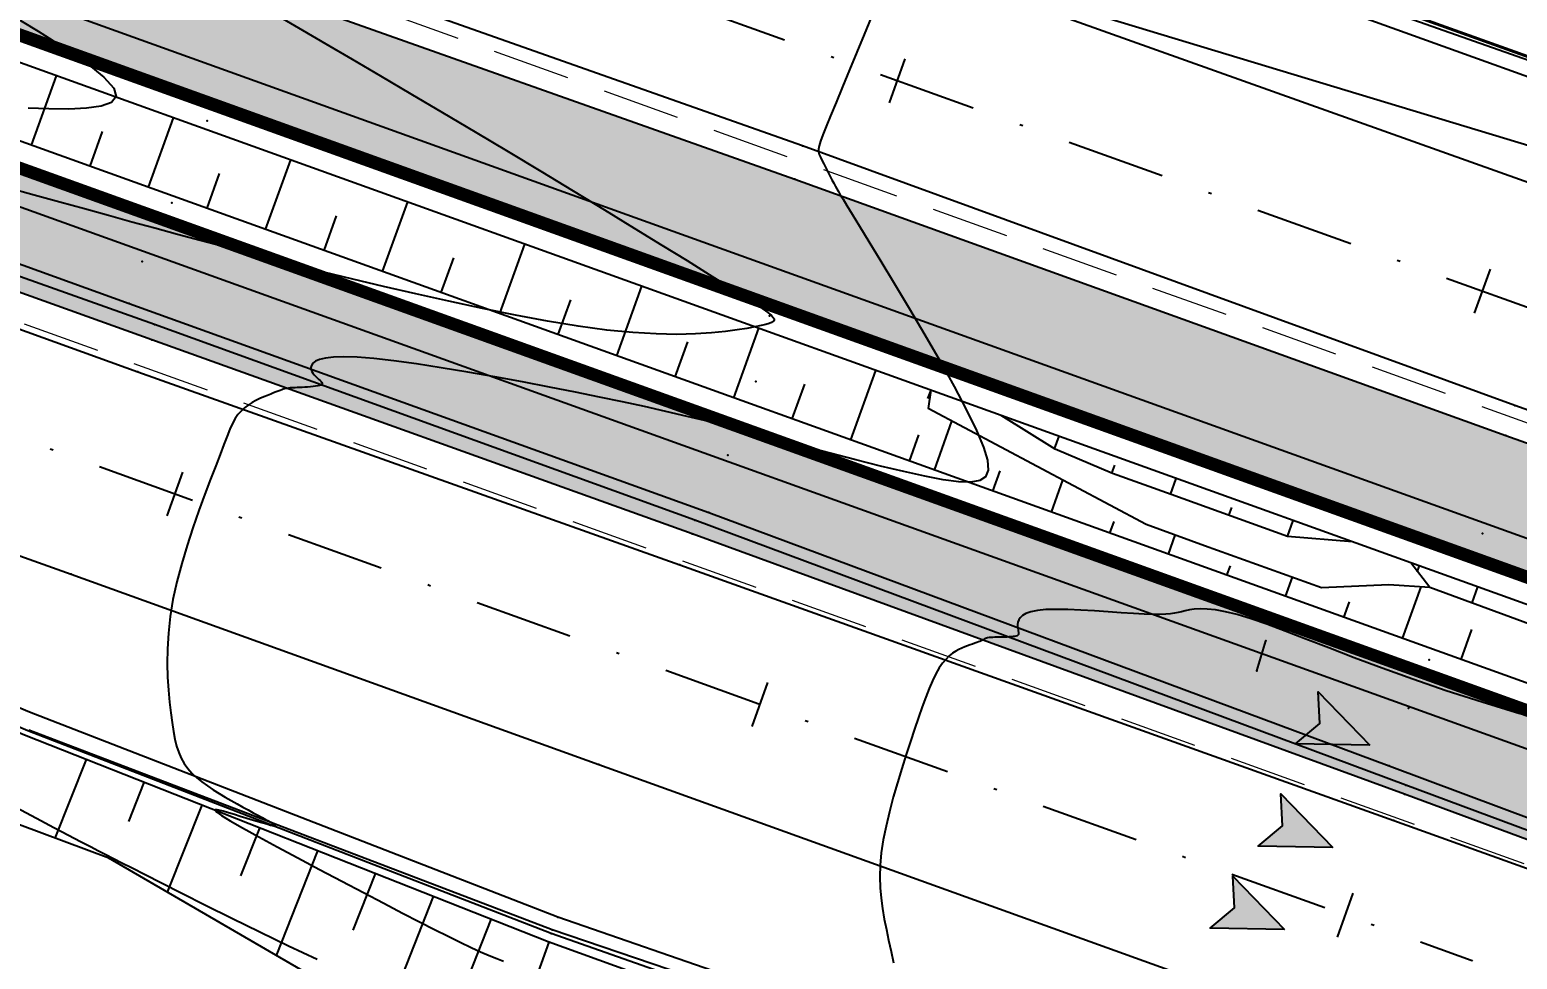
# Model space of a CAD drawing. Header units: metres. Extents: x 820373 to 834957, y 7564678 to 7566875.
# Drawn here: x 821752.02 to 821799.85, y 7564802.77 to 7564832.68 of the extents above; entities that cross this region are included whole.
import ezdxf
from ezdxf.enums import TextEntityAlignment as Align

# ---------------------------------------------------------------- set-up
doc = ezdxf.new("R2010")
doc.units = ezdxf.units.M
for name, pattern in [('XREF_GEO$0$DASHDOT', [25.4, 12.7, -6.35, 0, -6.35]), ('XREF_GEO$0$DASHED2', [0.375, 0.25, -0.125]), ('XREF_GEO$0$DGNStyle3', [83.551646, 59.679747, -23.871899])]:
    doc.linetypes.add(name, pattern=pattern)
for name, color, linetype in [('P-WIPEOUT1', 5, 'Continuous'), ('XREF_GEO$0$F-HZ-ACOSTAMENTO', 73, 'Continuous'), ('XREF_GEO$0$F-HZ-BARREIRA', 107, 'Continuous'), ('XREF_GEO$0$F-HZ-BORDO', 165, 'Continuous'), ('XREF_GEO$0$F-HZ-EIXO', 42, 'XREF_GEO$0$DASHDOT'), ('XREF_GEO$0$F-HZ-ESTACA', 73, 'Continuous'), ('XREF_GEO$0$F-HZ-OFFSET', 11, 'Continuous'), ('XREF_GEO$0$F-HZ-OFFSET-ATERRO', 42, 'Continuous'), ('XREF_GEO$0$F-HZ-OFFSET-CORTE', 11, 'Continuous'), ('XREF_GEO$0$F-HZ-SETA', 11, 'Continuous'), ('XREF_PAV$0$P-TH01_FXAD_227.95_237.15_C_PAV.TIPO-V', 214, 'Continuous'), ('XREF_PAV$0$P-TH01_FXAD_230.75_240.70_D_PAV.TIPO-V', 214, 'Continuous'), ('XREF_SON$0$P-ST_PROGRAMADA', 176, 'Continuous'), ('XREF_TOP$0$T-HD-VALETA_SARJETA', 132, 'Continuous'), ('XREF_TOP$0$T-HG-BARRANCO', 23, 'Continuous'), ('XREF_TOP$0$T-HG-PÉ', 23, 'Continuous'), ('XREF_TOP$0$T-HM-COTA', 252, 'Continuous'), ('XREF_TOP$0$T-HM-CURVA_INTERMEDIÁRIA', 252, 'Continuous'), ('XREF_TOP$0$T-HM-CURVA_MESTRA', 23, 'Continuous'), ('XREF_TOP$0$T-OA-DEFENSA', 31, 'Continuous'), ('XREF_TOP$0$T-SI-FAIXA', 23, 'Continuous'), ('XREF_TOP$0$T-SI-PLACA', 252, 'Continuous'), ('XREF_TOP$0$T-SV-GUARD_RAIL', 23, 'Continuous'), ('XREF_TOP$0$T-SV-RUA_PAVIMENTADA', 23, 'Continuous')]:
    doc.layers.add(name, color=color, linetype=linetype)
doc.layers.add('XREF_GEO$0$F-HZ-ARRED-VALETA', color=11, linetype='Continuous', lineweight=0)
doc.layers.add('XREF_GEO$0$F-HZ-FAIXA', color=11, linetype='XREF_GEO$0$DGNStyle3', lineweight=0)
doc.styles.add('XREF_SON$0$ARIAL-1', font='arial.ttf')

# ---------------------------------------------------------------- blocks, each defined once
blk = doc.blocks.new('XREF_TOP$0$PONTO')
at = {"layer": 'XREF_TOP$0$T-HM-COTA'}
blk.add_point((0, 0), dxfattribs=at)
blk = doc.blocks.new('XREF_TOP')
at = {"layer": 'XREF_TOP$0$T-OA-DEFENSA', "transparency": 33554610}
h = blk.add_hatch(dxfattribs=at)
h.set_pattern_fill('AR-CONC', color=256, scale=0.25)
h.set_pattern_definition([(50, (0, 0), (1.7931504565, -0.15688033746), [0.1875, -2.0625]), (355, (0, 0), (-0.34687833403, 1.88048033425), [0.15, -1.65]), (100.45144446, (0.1494, -0.013), (1.4462721168, 1.72359997742), [0.15935048, -1.75285528]), (46.1842, (0, 0.5), (2.6681033267, -0.413798202), [0.28125, -3.09375]), (96.63563549, (0.2223, 0.4655), (2.3366548642, 2.4352965019), [0.239025855, -2.6292844]), (351.18416399, (0, 0.5), (2.3366548626, 2.4352965007), [0.225, -2.4750000025]), (21, (0.25, 0.375), (1.4922676303, -1.00654722666), [0.1875, -2.0625]), (326, (0.25, 0.375), (0.6082883298, 1.8128751126), [0.15, -1.65]), (71.45144474, (0.3744, 0.2911), (2.10055594182, 0.806327882), [0.159350475, -1.75285528]), (37.5, (0, 0), (0.030399638293, 0.83223463458), [0, -1.63, 0, -1.675, 0, -1.65625]), (7.5, (0, 0), (0.65767384361, 0.98602927971), [0, -0.955, 0, -1.5925, 0, -0.63125]), (327.5, (-0.5575, 0), (1.33455609043, -0.056387179336), [0, -0.625, 0, -1.95, 0, -2.5875]), (317.5, (-0.8075, 0), (1.45796542336, 0.25026245583), [0, -0.8125, 0, -1.295, 0, -1.8375])])
h.paths.add_polyline_path([(821172.574, 7565033.444), (821172.429, 7565033.04), (821190.536, 7565026.586), (821208.404, 7565020.208), (821226.574, 7565013.634), (821246.931, 7565006.231), (821265.304, 7564999.639), (821282.189, 7564993.678), (821304.076, 7564985.676), (821321.881, 7564979.311), (821341.651, 7564972.154), (821360.312, 7564965.422), (821378.22, 7564959.057), (821396.629, 7564952.39), (821418.184, 7564944.679), (821437.102, 7564937.89), (821455.234, 7564931.345), (821474.165, 7564924.527), (821491.7, 7564918.232), (821509.747, 7564911.684), (821528.163, 7564905.101), (821548.58, 7564897.727), (821566.649, 7564891.261), (821584.234, 7564884.946), (821607.538, 7564876.54), (821625.681, 7564869.957), (821643.393, 7564863.626), (821662.119, 7564856.809), (821680.072, 7564850.545), (821701.679, 7564842.692), (821720.022, 7564836.174), (821738.15, 7564829.562), (821756.034, 7564823.201), (821773.408, 7564816.895), (821796.267, 7564808.374), (821809.665, 7564803.38), (821809.93, 7564803.685), (821795.731, 7564808.991), (821773.86, 7564817.146), (821755.213, 7564823.876), (821737.897, 7564830.132), (821718.44, 7564837.056), (821701.072, 7564843.311), (821678.007, 7564851.629), (821661.079, 7564857.674), (821641.585, 7564864.709), (821624.397, 7564870.958), (821606.792, 7564877.336), (821584.88, 7564885.176), (821565.558, 7564892.111), (821548.772, 7564898.134), (821529.124, 7564905.299), (821509.708, 7564912.285), (821489.689, 7564919.488), (821471.871, 7564925.977), (821453.576, 7564932.462), (821436.443, 7564938.613), (821417.687, 7564945.326), (821394.707, 7564953.597), (821377.621, 7564959.792), (821359.587, 7564966.28), (821340.149, 7564973.165), (821322.365, 7564979.56), (821301.966, 7564986.976), (821282.242, 7564994.094), (821263.992, 7565000.725), (821245.445, 7565007.414), (821226.056, 7565014.586), (821208.678, 7565020.567), (821189.899, 7565027.261)])
at = {"layer": 'XREF_TOP$0$T-HD-VALETA_SARJETA'}
for points in [[(821809.665, 7564803.38, 851.144), (821809.528, 7564803.153, 851.119), (821796.225, 7564808.081, 850.588), (821773.322, 7564816.464, 849.592), (821755.951, 7564822.705, 848.805), (821737.905, 7564829.178, 847.945), (821719.889, 7564835.708, 847.039), (821701.472, 7564842.254, 845.998), (821679.836, 7564850.1, 844.741), (821662.013, 7564856.466, 843.667), (821643.271, 7564863.14, 842.629), (821625.457, 7564869.557, 841.616), (821607.368, 7564876.121, 840.667), (821584.079, 7564884.425, 839.466)], [(821792.288, 7564796.055, 850.524), (821768.998, 7564804.13, 849.506), (821752.017, 7564810.722, 848.797), (821734.037, 7564818.284, 847.942)], [(821792.035, 7564795.411, 850.42), (821768.787, 7564803.602, 849.359), (821751.954, 7564810.122, 848.67), (821734.08, 7564817.801, 847.842)], [(821768.689, 7564803.327, 849.495), (821751.847, 7564809.982, 848.781), (821733.867, 7564817.652, 847.925)], [(821792.11, 7564795.176, 850.502), (821771.33, 7564802.381, 849.613), (821768.689, 7564803.327, 849.495)]]:
    blk.add_polyline3d(points, dxfattribs=at)
at = {"layer": 'XREF_TOP$0$T-HD-VALETA_SARJETA', "ltscale": 22}
for points in [[(821828.995, 7564821.388, 850.751), (821821.415, 7564824.239, 850.424), (821803.178, 7564830.656, 849.728), (821780.642, 7564838.591, 848.727)], [(821780.531, 7564838.251, 848.859), (821803.082, 7564830.135, 849.86), (821821.041, 7564823.665, 850.582), (821828.907, 7564820.69, 850.905), (821828.995, 7564821.388, 850.751), (821829.228, 7564821.526, 850.85), (821821.403, 7564824.456, 850.571), (821803.282, 7564830.73, 849.87), (821780.568, 7564838.868, 848.844)]]:
    blk.add_polyline3d(points, dxfattribs=at)
at = {"layer": 'XREF_TOP$0$T-HG-BARRANCO'}
for p, q in [((821753.832, 7564809.197), (821752.832, 7564806.666)), ((821755.692, 7564808.462), (821755.194, 7564807.202)), ((821757.552, 7564807.727), (821756.445, 7564804.927)), ((821759.412, 7564806.992), (821758.803, 7564805.452)), ((821761.272, 7564806.257), (821759.944, 7564802.897)), ((821763.132, 7564805.523), (821762.413, 7564803.702)), ((821764.992, 7564804.788), (821763.429, 7564800.832)), ((821766.852, 7564804.053), (821765.97, 7564801.82)), ((821768.712, 7564803.318), (821766.947, 7564798.387))]:
    blk.add_line(p, q, dxfattribs=at)
at = {"layer": 'XREF_TOP$0$T-HG-PÉ'}
blk.add_polyline3d([(821799.502, 7564784.209, 844.965), (821795.333, 7564784.556, 845.17), (821791.394, 7564785.862, 845.375), (821781.604, 7564790.186, 845.694), (821773.359, 7564795.169, 846.329), (821766.158, 7564798.783, 846.904), (821763.182, 7564801.018, 847.759), (821754.561, 7564806.02, 847.977), (821748.172, 7564808.407, 847.683), (821732.904, 7564814.916, 847.222), (821714.504, 7564821.096, 846.287), (821694.718, 7564829.313, 845.274), (821672.502, 7564837.941, 844.247)], dxfattribs=at)
at = {"layer": 'XREF_TOP$0$T-HM-CURVA_INTERMEDIÁRIA', "flags": 128}
for points in [[(821751.316, 7564833.224), (821752.287, 7564832.638), (821753.151, 7564832.089), (821753.87, 7564831.592), (821754.408, 7564831.159), (821754.725, 7564830.803), (821754.796, 7564830.534), (821754.648, 7564830.344), (821754.318, 7564830.221), (821753.847, 7564830.153), (821753.273, 7564830.129), (821752.634, 7564830.135), (821751.97, 7564830.161)], [(821760.15, 7564833.04), (821760.794, 7564832.665), (821761.544, 7564832.227), (821762.384, 7564831.735), (821763.299, 7564831.197), (821764.274, 7564830.622), (821765.293, 7564830.019), (821766.341, 7564829.396), (821767.401, 7564828.762), (821768.459, 7564828.125), (821769.498, 7564827.496), (821770.503, 7564826.885), (821771.459, 7564826.3), (821772.349, 7564825.753), (821773.158, 7564825.252), (821773.87, 7564824.808), (821774.469, 7564824.431), (821774.946, 7564824.126), (821775.309, 7564823.889), (821775.574, 7564823.709), (821775.756, 7564823.578), (821775.87, 7564823.485), (821775.931, 7564823.422), (821775.954, 7564823.379), (821775.954, 7564823.347), (821775.943, 7564823.318), (821775.918, 7564823.289), (821775.871, 7564823.26), (821775.796, 7564823.229), (821775.687, 7564823.196), (821775.536, 7564823.159), (821775.338, 7564823.118), (821775.084, 7564823.072), (821774.77, 7564823.02), (821774.391, 7564822.969), (821773.944, 7564822.924), (821773.426, 7564822.892), (821772.833, 7564822.879), (821772.163, 7564822.892), (821771.413, 7564822.936), (821770.578, 7564823.018), (821769.66, 7564823.143), (821768.675, 7564823.304), (821767.64, 7564823.496), (821766.576, 7564823.711), (821765.502, 7564823.942), (821764.436, 7564824.182), (821763.399, 7564824.424), (821762.409, 7564824.66), (821761.481, 7564824.885), (821760.609, 7564825.1), (821759.785, 7564825.306), (821758.999, 7564825.507), (821758.242, 7564825.703), (821757.503, 7564825.898), (821756.773, 7564826.093), (821756.044, 7564826.291), (821755.305, 7564826.493), (821754.552, 7564826.7), (821753.781, 7564826.913), (821752.988, 7564827.132), (821752.167, 7564827.358), (821751.316, 7564827.592)], [(821751.577, 7564807.663), (821752.238, 7564807.309), (821752.8, 7564807.01), (821753.271, 7564806.764), (821753.657, 7564806.562), (821753.969, 7564806.4), (821754.231, 7564806.264), (821754.469, 7564806.141), (821754.711, 7564806.016), (821754.983, 7564805.877), (821755.314, 7564805.709), (821755.728, 7564805.498), (821756.255, 7564805.231), (821756.911, 7564804.899), (821757.677, 7564804.514), (821758.524, 7564804.092), (821759.423, 7564803.649), (821760.346, 7564803.202), (821761.263, 7564802.769)], [(821779.077, 7564833.079), (821778.852, 7564832.533), (821778.617, 7564831.962), (821778.381, 7564831.391), (821778.154, 7564830.843), (821777.947, 7564830.341), (821777.768, 7564829.909), (821777.627, 7564829.564), (821777.521, 7564829.299), (821777.448, 7564829.098), (821777.403, 7564828.949), (821777.384, 7564828.836), (821777.387, 7564828.747), (821777.409, 7564828.667), (821777.445, 7564828.581), (821777.494, 7564828.479), (821777.551, 7564828.364), (821777.615, 7564828.238), (821777.683, 7564828.108), (821777.751, 7564827.979), (821777.817, 7564827.855), (821777.878, 7564827.74), (821777.932, 7564827.641), (821777.978, 7564827.557), (821778.025, 7564827.473), (821778.086, 7564827.37), (821778.172, 7564827.227), (821778.295, 7564827.025), (821778.466, 7564826.744), (821778.698, 7564826.365), (821779.002, 7564825.867), (821779.385, 7564825.239), (821779.828, 7564824.507), (821780.309, 7564823.703), (821780.804, 7564822.862), (821781.291, 7564822.016), (821781.746, 7564821.198), (821782.146, 7564820.443), (821782.467, 7564819.783), (821782.692, 7564819.245), (821782.815, 7564818.826), (821782.836, 7564818.514), (821782.754, 7564818.299), (821782.57, 7564818.171), (821782.283, 7564818.119), (821781.892, 7564818.133), (821781.398, 7564818.201), (821780.803, 7564818.314), (821780.123, 7564818.464), (821779.376, 7564818.642), (821778.583, 7564818.842), (821777.762, 7564819.055), (821776.931, 7564819.274), (821776.111, 7564819.492), (821775.319, 7564819.7), (821774.57, 7564819.893), (821773.856, 7564820.072), (821773.163, 7564820.24), (821772.479, 7564820.4), (821771.79, 7564820.555), (821771.084, 7564820.708), (821770.347, 7564820.861), (821769.565, 7564821.019), (821768.733, 7564821.183), (821767.864, 7564821.348), (821766.98, 7564821.511), (821766.103, 7564821.666), (821765.254, 7564821.807), (821764.454, 7564821.931), (821763.724, 7564822.032), (821763.085, 7564822.105), (821762.553, 7564822.146), (821762.124, 7564822.159), (821761.785, 7564822.148), (821761.526, 7564822.117), (821761.337, 7564822.07), (821761.207, 7564822.012), (821761.125, 7564821.947), (821761.08, 7564821.879), (821761.062, 7564821.813), (821761.067, 7564821.748), (821761.089, 7564821.686), (821761.126, 7564821.628), (821761.171, 7564821.572), (821761.221, 7564821.521), (821761.272, 7564821.473), (821761.32, 7564821.431), (821761.36, 7564821.393), (821761.392, 7564821.359), (821761.413, 7564821.33), (821761.424, 7564821.305), (821761.423, 7564821.282), (821761.409, 7564821.263), (821761.382, 7564821.247), (821761.339, 7564821.232), (821761.282, 7564821.219), (821761.212, 7564821.208), (821761.132, 7564821.198), (821761.045, 7564821.189), (821760.955, 7564821.182), (821760.865, 7564821.176), (821760.777, 7564821.171), (821760.695, 7564821.167), (821760.621, 7564821.164), (821760.554, 7564821.161), (821760.494, 7564821.159), (821760.44, 7564821.156), (821760.391, 7564821.153), (821760.344, 7564821.148), (821760.3, 7564821.142), (821760.258, 7564821.134), (821760.215, 7564821.123), (821760.171, 7564821.11), (821760.123, 7564821.094), (821760.071, 7564821.075), (821760.011, 7564821.052), (821759.942, 7564821.025), (821759.862, 7564820.993), (821759.77, 7564820.957), (821759.665, 7564820.916), (821759.548, 7564820.868), (821759.424, 7564820.814), (821759.296, 7564820.753), (821759.168, 7564820.682), (821759.042, 7564820.603), (821758.923, 7564820.513), (821758.814, 7564820.412), (821758.717, 7564820.299), (821758.628, 7564820.167), (821758.543, 7564820.01), (821758.457, 7564819.824), (821758.365, 7564819.6), (821758.261, 7564819.333), (821758.142, 7564819.017), (821758.001, 7564818.646), (821757.837, 7564818.215), (821757.655, 7564817.733), (821757.463, 7564817.211), (821757.269, 7564816.658), (821757.081, 7564816.084), (821756.906, 7564815.501), (821756.752, 7564814.919), (821756.627, 7564814.347), (821756.537, 7564813.796), (821756.479, 7564813.268), (821756.45, 7564812.765), (821756.443, 7564812.29), (821756.455, 7564811.843), (821756.48, 7564811.427), (821756.515, 7564811.044), (821756.555, 7564810.696), (821756.596, 7564810.384), (821756.639, 7564810.104), (821756.688, 7564809.853), (821756.744, 7564809.629), (821756.812, 7564809.426), (821756.892, 7564809.241), (821756.988, 7564809.071), (821757.102, 7564808.912), (821757.236, 7564808.761), (821757.387, 7564808.617), (821757.554, 7564808.479), (821757.732, 7564808.347), (821757.919, 7564808.221), (821758.11, 7564808.101), (821758.305, 7564807.986), (821758.498, 7564807.876), (821758.688, 7564807.77), (821758.871, 7564807.669), (821759.045, 7564807.574), (821759.209, 7564807.487), (821759.358, 7564807.407), (821759.492, 7564807.335), (821759.607, 7564807.273), (821759.701, 7564807.22), (821759.773, 7564807.178), (821759.825, 7564807.146), (821759.86, 7564807.122), (821759.882, 7564807.104), (821759.894, 7564807.091), (821759.899, 7564807.082), (821759.902, 7564807.075), (821759.905, 7564807.069), (821759.91, 7564807.062), (821759.916, 7564807.055), (821759.918, 7564807.05), (821759.914, 7564807.047), (821759.9, 7564807.048), (821759.872, 7564807.053), (821759.828, 7564807.063), (821759.763, 7564807.08), (821759.676, 7564807.104), (821759.567, 7564807.135), (821759.439, 7564807.172), (821759.295, 7564807.214), (821759.137, 7564807.262), (821758.967, 7564807.313), (821758.789, 7564807.368), (821758.603, 7564807.426), (821758.417, 7564807.484), (821758.243, 7564807.536), (821758.1, 7564807.573), (821758.006, 7564807.586), (821757.978, 7564807.567), (821758.033, 7564807.506), (821758.189, 7564807.396), (821758.464, 7564807.228), (821758.867, 7564806.997), (821759.382, 7564806.712), (821759.982, 7564806.385), (821760.645, 7564806.03), (821761.343, 7564805.658), (821762.054, 7564805.282), (821762.751, 7564804.916), (821763.41, 7564804.572), (821764.011, 7564804.259), (821764.552, 7564803.979), (821765.039, 7564803.73), (821765.476, 7564803.51), (821765.865, 7564803.318), (821766.212, 7564803.152), (821766.52, 7564803.009), (821766.794, 7564802.89), (821767.037, 7564802.79), (821767.255, 7564802.708)]]:
    blk.add_lwpolyline(points, dxfattribs=at)
at = {"layer": 'XREF_TOP$0$T-HM-CURVA_MESTRA', "flags": 128}
blk.add_lwpolyline([(821799.931, 7564810.665), (821798.723, 7564811.039), (821797.57, 7564811.412), (821796.499, 7564811.779), (821795.514, 7564812.134), (821794.613, 7564812.472), (821793.794, 7564812.787), (821793.054, 7564813.076), (821792.393, 7564813.332), (821791.806, 7564813.552), (821791.293, 7564813.73), (821790.85, 7564813.863), (821790.472, 7564813.955), (821790.151, 7564814.012), (821789.881, 7564814.041), (821789.656, 7564814.046), (821789.467, 7564814.034), (821789.309, 7564814.011), (821789.174, 7564813.983), (821789.056, 7564813.955), (821788.945, 7564813.928), (821788.83, 7564813.904), (821788.701, 7564813.885), (821788.549, 7564813.871), (821788.364, 7564813.864), (821788.134, 7564813.866), (821787.851, 7564813.876), (821787.508, 7564813.896), (821787.117, 7564813.922), (821786.695, 7564813.952), (821786.258, 7564813.981), (821785.823, 7564814.006), (821785.406, 7564814.023), (821785.023, 7564814.029), (821784.69, 7564814.02), (821784.421, 7564813.993), (821784.212, 7564813.95), (821784.055, 7564813.895), (821783.942, 7564813.831), (821783.866, 7564813.761), (821783.821, 7564813.688), (821783.797, 7564813.616), (821783.788, 7564813.548), (821783.788, 7564813.486), (821783.792, 7564813.431), (821783.8, 7564813.382), (821783.808, 7564813.339), (821783.816, 7564813.301), (821783.82, 7564813.269), (821783.819, 7564813.241), (821783.811, 7564813.218), (821783.793, 7564813.198), (821783.767, 7564813.182), (821783.732, 7564813.17), (821783.689, 7564813.16), (821783.639, 7564813.152), (821783.582, 7564813.146), (821783.518, 7564813.142), (821783.448, 7564813.14), (821783.373, 7564813.138), (821783.295, 7564813.136), (821783.215, 7564813.135), (821783.136, 7564813.134), (821783.059, 7564813.132), (821782.988, 7564813.129), (821782.924, 7564813.125), (821782.868, 7564813.12), (821782.823, 7564813.113), (821782.787, 7564813.104), (821782.757, 7564813.093), (821782.731, 7564813.081), (821782.706, 7564813.068), (821782.681, 7564813.053), (821782.653, 7564813.037), (821782.619, 7564813.019), (821782.577, 7564813.001), (821782.528, 7564812.982), (821782.471, 7564812.96), (821782.408, 7564812.938), (821782.337, 7564812.913), (821782.261, 7564812.885), (821782.179, 7564812.855), (821782.091, 7564812.822), (821781.998, 7564812.786), (821781.901, 7564812.743), (821781.8, 7564812.689), (821781.697, 7564812.622), (821781.591, 7564812.537), (821781.484, 7564812.431), (821781.376, 7564812.301), (821781.268, 7564812.143), (821781.161, 7564811.954), (821781.054, 7564811.734), (821780.945, 7564811.483), (821780.834, 7564811.201), (821780.72, 7564810.89), (821780.601, 7564810.549), (821780.476, 7564810.179), (821780.345, 7564809.781), (821780.206, 7564809.355), (821780.064, 7564808.909), (821779.924, 7564808.449), (821779.79, 7564807.982), (821779.666, 7564807.515), (821779.557, 7564807.057), (821779.468, 7564806.613), (821779.403, 7564806.191), (821779.366, 7564805.797), (821779.354, 7564805.426), (821779.365, 7564805.073), (821779.395, 7564804.733), (821779.441, 7564804.399), (821779.499, 7564804.066), (821779.567, 7564803.729), (821779.64, 7564803.382), (821779.717, 7564803.021), (821779.797, 7564802.651)], dxfattribs=at)
at = {"layer": 'XREF_TOP$0$T-OA-DEFENSA', "ltscale": 22}
blk.add_polyline3d([(821737.897, 7564830.132, 847.88), (821755.213, 7564823.876, 848.755), (821773.86, 7564817.146, 849.573), (821795.731, 7564808.991, 850.521), (821809.93, 7564803.685, 851.125), (821809.665, 7564803.38, 851.144), (821796.267, 7564808.374, 850.585), (821773.408, 7564816.895, 849.537), (821756.034, 7564823.201, 848.753), (821738.15, 7564829.562, 847.889)], dxfattribs=at)
at = {"layer": 'XREF_TOP$0$T-SI-FAIXA'}
for points in [[(821856.493, 7564807.571, 852.003), (821838.402, 7564814.048, 851.384), (821820.231, 7564820.532, 850.729), (821801.937, 7564827.138, 849.975), (821779.23, 7564835.247, 848.971), (821761.34, 7564841.667, 848.129), (821743.437, 7564848.103, 847.216), (821725.766, 7564854.449, 846.316), (821707.183, 7564861.072, 845.281), (821685.192, 7564868.858, 844.1), (821667.559, 7564875.32, 843.072), (821648.948, 7564881.922, 842.057), (821630.928, 7564888.409, 841.158), (821613.331, 7564894.812, 840.185), (821591.439, 7564902.729, 838.851)], [(821854.116, 7564800.967, 852.014), (821854.112, 7564800.969, 852.014), (821836.326, 7564807.429, 851.414), (821817.256, 7564814.336, 850.74), (821799.779, 7564820.585, 849.953), (821776.872, 7564828.949, 848.981), (821759.28, 7564835.166, 848.161), (821741.395, 7564841.58, 847.254), (821722.358, 7564848.361, 846.254), (821704.98, 7564854.545, 845.271), (821682.487, 7564862.582, 843.994), (821664.411, 7564869.052, 843.01), (821646.388, 7564875.488, 841.973), (821628.16, 7564882.08, 841.095), (821610.18, 7564888.596, 840.135), (821588.019, 7564896.526, 838.829)], [(821583.895, 7564883.794, 839.535), (821607.03, 7564875.292, 840.736), (821625.105, 7564868.828, 841.664), (821642.745, 7564862.413, 842.68), (821661.673, 7564855.618, 843.743), (821679.443, 7564849.149, 844.777), (821701.059, 7564841.316, 846.037), (821719.471, 7564834.715, 847.091), (821737.428, 7564828.202, 847.984), (821755.499, 7564821.669, 848.858), (821772.923, 7564815.467, 849.638), (821795.88, 7564807.241, 850.635), (821812.266, 7564801.35, 851.29), (821830.856, 7564794.721, 851.929), (821847.926, 7564788.467, 852.514), (821849.419, 7564787.915, 852.552)], [(821581.073, 7564877.3, 839.573), (821604.62, 7564868.839, 840.773), (821622.837, 7564862.212, 841.711), (821640.69, 7564855.753, 842.725), (821659.647, 7564848.985, 843.811), (821677.54, 7564842.533, 844.847), (821697.005, 7564835.479, 845.967), (821717.149, 7564828.248, 847.096), (821734.999, 7564821.718, 848.009), (821753.351, 7564815.157, 848.874), (821770.322, 7564809.043, 849.616), (821793.554, 7564800.664, 850.633), (821809.953, 7564794.828, 851.314), (821828.583, 7564788.093, 851.954), (821845.94, 7564781.791, 852.492), (821847.063, 7564781.369, 852.523)], [(821826.739, 7564820.862, 850.842), (821820.764, 7564822.744, 850.649), (821802.425, 7564828.279, 849.926), (821783.755, 7564833.945, 849.189), (821779.23, 7564835.247, 848.971)]]:
    blk.add_polyline3d(points, dxfattribs=at)
at = {"layer": 'XREF_TOP$0$T-SI-PLACA', "elevation": 850.317}
blk.add_lwpolyline([(821791.483, 7564812.048), (821791.764, 7564813.02)], dxfattribs=at)
at = {"layer": 'XREF_TOP$0$T-SV-GUARD_RAIL', "elevation": 850.471}
blk.add_lwpolyline([(821792.332, 7564795.715), (821768.817, 7564803.716)], dxfattribs=at)
at = {"layer": 'XREF_TOP$0$T-SV-GUARD_RAIL'}
for points in [[(821803.193, 7564830.715, 849.741), (821780.681, 7564838.803, 848.695)], [(821768.817, 7564803.716, 849.353), (821751.988, 7564810.146, 848.683)]]:
    blk.add_polyline3d(points, dxfattribs=at)
at = {"layer": 'XREF_TOP$0$T-SV-RUA_PAVIMENTADA', "ltscale": 22}
blk.add_polyline3d([(821587.764, 7564895.811, 838.818), (821609.888, 7564887.7, 840.093), (821627.853, 7564881.085, 841.039), (821646.258, 7564874.63, 841.935), (821664.073, 7564868.051, 842.979), (821682.127, 7564861.698, 843.93), (821704.79, 7564853.621, 845.215), (821722.004, 7564847.361, 846.193), (821740.972, 7564840.626, 847.192), (821758.949, 7564834.152, 848.085), (821776.627, 7564827.875, 848.938), (821799.485, 7564819.619, 849.896), (821819.996, 7564812.319, 850.801)], dxfattribs=at)
at = {"layer": 'XREF_TOP$0$T-HM-COTA', "rotation": 155.5308333333333}
for p in [(821757.722, 7564829.75, 847.01), (821776.872, 7564828.949, 848.981), (821776.627, 7564827.875, 848.938), (821756.589, 7564827.114, 847.397), (821755.635, 7564825.227, 848.701), (821755.213, 7564823.876, 848.755), (821756.034, 7564823.201, 848.753), (821775.812, 7564823.48, 847.97), (821755.951, 7564822.705, 848.805), (821755.499, 7564821.669, 848.858), (821775.367, 7564821.362, 848.156), (821799.779, 7564820.585, 849.953), (821799.485, 7564819.619, 849.896), (821774.472, 7564818.993, 849.507), (821773.408, 7564816.895, 849.537), (821773.86, 7564817.146, 849.573), (821773.322, 7564816.464, 849.592), (821798.731, 7564816.472, 849.185), (821772.923, 7564815.467, 849.638), (821753.351, 7564815.157, 848.874), (821791.764, 7564813.02, 850.094), (821797.016, 7564812.405, 849.322), (821791.483, 7564812.048, 850.317), (821796.36, 7564810.851, 850.474), (821770.322, 7564809.043, 849.616), (821795.731, 7564808.991, 850.521), (821796.267, 7564808.374, 850.585), (821796.225, 7564808.081, 850.588), (821795.88, 7564807.241, 850.635), (821754.561, 7564806.02, 847.977), (821768.998, 7564804.13, 849.506), (821768.787, 7564803.602, 849.359), (821768.817, 7564803.716, 849.353), (821768.689, 7564803.327, 849.495)]:
    blk.add_blockref('XREF_TOP$0$PONTO', p, dxfattribs=at)
blk = doc.blocks.new('XREF_SON$0$P-ST_PROGRAMADA')
at = {"layer": 'XREF_SON$0$P-ST_PROGRAMADA'}
h = blk.add_hatch(color=256, dxfattribs=at)
h.dxf.hatch_style = 1
h.paths.add_polyline_path([(0, 0), (0, 3), (-3, 3), (-3, 0)])
h = blk.add_hatch(color=256, dxfattribs=at)
h.dxf.hatch_style = 1
h.paths.add_polyline_path([(0, -3), (3, -3), (3, 0), (0, 0)])
at = {"layer": 'XREF_SON$0$P-ST_PROGRAMADA', "lineweight": 30}
for p, q in [((0, 5.041), (0, -5.041)), ((-5.041, 0), (5.041, 0))]:
    blk.add_line(p, q, dxfattribs=at)
at = {"layer": 'XREF_SON$0$P-ST_PROGRAMADA'}
blk.add_lwpolyline([(-3, 3), (-3, -3), (3, -3), (3, 3)], close=True, dxfattribs=at)
blk.add_point((0, 0), dxfattribs=at)
blk.add_point((0, 0), dxfattribs=at)
at = {"layer": 'XREF_SON$0$P-ST_PROGRAMADA', "style": 'XREF_SON$0$ARIAL-1'}
blk.add_attdef('NOME', text='', height=2.5, rotation=0.0003, dxfattribs=at).set_placement((8.449, 8.029), align=Align.BOTTOM_LEFT)
blk = doc.blocks.new('XREF_SON')
at = {"layer": 'XREF_SON$0$P-ST_PROGRAMADA'}
ref = blk.add_blockref('XREF_SON$0$P-ST_PROGRAMADA', (821807.441, 7564830.332), dxfattribs=dict(at, rotation=160.2064746284142))
ref.add_attrib('NOME', 'ST-051', dxfattribs={"height": 2.5, "rotation": 160.2067, "style": 'XREF_SON$0$ARIAL-1'}).set_placement((821802.552, 7564868.987), align=Align.BOTTOM_LEFT)
blk = doc.blocks.new('XREF_GEO$0$AeccTickLine')
at = {"layer": 'XREF_GEO$0$F-HZ-ESTACA', "lineweight": -2}
blk.add_line((0, 1), (0, -1), dxfattribs=at)
blk = doc.blocks.new('XREF_GEO')
at = {"layer": 'XREF_GEO$0$F-HZ-SETA'}
h = blk.add_hatch(color=256, dxfattribs=at)
h.dxf.hatch_style = 1
h.paths.add_polyline_path([(821792.718, 7564809.705), (821793.503, 7564810.36), (821793.45, 7564811.38), (821795.111, 7564809.658)])
h = blk.add_hatch(color=256, dxfattribs=at)
h.dxf.hatch_style = 1
h.paths.add_polyline_path([(821791.525, 7564806.415), (821792.309, 7564807.069), (821792.256, 7564808.09), (821793.917, 7564806.367)])
h = blk.add_hatch(color=256, dxfattribs=at)
h.dxf.hatch_style = 1
h.paths.add_polyline_path([(821789.979, 7564803.772), (821790.763, 7564804.427), (821790.71, 7564805.447), (821792.372, 7564803.724)])
at = {"layer": 'XREF_GEO$0$F-HZ-ACOSTAMENTO'}
for p, q in [((821850.991, 7564792.285), (821173.579, 7565036.236)), ((821852.48, 7564796.421), (821451.795, 7564940.626))]:
    blk.add_line(p, q, dxfattribs=at)
at = {"layer": 'XREF_GEO$0$F-HZ-ARRED-VALETA', "lineweight": -3, "ltscale": 0.25}
blk.add_line((821818.706, 7564804.974), (821173.917, 7565037.177), dxfattribs=at)
at = {"layer": 'XREF_GEO$0$F-HZ-ARRED-VALETA', "lineweight": -3, "ltscale": 0.25, "flags": 128}
blk.add_lwpolyline([(821820.753, 7564806.777), (821451.456, 7564939.685)], dxfattribs=at)
at = {"layer": 'XREF_GEO$0$F-HZ-BARREIRA', "linetype": 'Continuous', "ltscale": 5, "const_width": 0.38}
for points in [[(821818.01, 7564804.364), (821173.643, 7565036.415)], [(821821.45, 7564807.387), (821451.731, 7564940.447)]]:
    blk.add_lwpolyline(points, dxfattribs=at)
at = {"layer": 'XREF_GEO$0$F-HZ-BORDO'}
blk.add_line((821850.653, 7564791.344), (821173.24, 7565035.295), dxfattribs=at)
blk.add_lwpolyline([(821852.819, 7564797.362), (821452.134, 7564941.567)], dxfattribs=at)
at = {"layer": 'XREF_GEO$0$F-HZ-EIXO', "linetype": 'XREF_GEO$0$DASHDOT', "lineweight": -3, "ltscale": 0.25, "flags": 128}
blk.add_lwpolyline([(821855.189, 7564803.949), (821177.727, 7565047.763)], dxfattribs=at)
at = {"layer": 'XREF_GEO$0$F-HZ-EIXO', "ltscale": 0.25, "flags": 128}
blk.add_lwpolyline([(821848.282, 7564784.757), (821170.87, 7565028.709)], dxfattribs=at)
at = {"layer": 'XREF_GEO$0$F-HZ-FAIXA', "linetype": 'XREF_GEO$0$DASHED2', "ltscale": 10}
blk.add_line((821849.467, 7564788.051), (821172.055, 7565032.002), dxfattribs=at)
at = {"layer": 'XREF_GEO$0$F-HZ-FAIXA', "linetype": 'XREF_GEO$0$DASHED2', "ltscale": 10, "flags": 128}
blk.add_lwpolyline([(821854.004, 7564800.655), (821453.319, 7564944.86, -0.00559), (821390.531, 7564968.253, 0.00559), (821327.597, 7564991.701), (821271.142, 7565012.018, 0.00559), (821207.699, 7565034.053, -0.002741), (821176.608, 7565044.653)], format="xyb", dxfattribs=at)
at = {"layer": 'XREF_GEO$0$F-HZ-OFFSET', "linetype": 'Continuous', "lineweight": -3}
for p, q in [((821752.079, 7564828.968), (821752.884, 7564831.203)), ((821755.842, 7564827.613), (821756.647, 7564829.848)), ((821753.961, 7564828.29), (821754.363, 7564829.408)), ((821759.606, 7564826.257), (821760.411, 7564828.494)), ((821757.724, 7564826.935), (821758.127, 7564828.053)), ((821763.369, 7564824.902), (821764.175, 7564827.139)), ((821761.488, 7564825.58), (821761.89, 7564826.698)), ((821767.133, 7564823.547), (821767.938, 7564825.785)), ((821765.251, 7564824.225), (821765.654, 7564825.343)), ((821770.896, 7564822.192), (821771.702, 7564824.43)), ((821769.014, 7564822.869), (821769.417, 7564823.988)), ((821774.659, 7564820.836), (821775.466, 7564823.076)), ((821772.778, 7564821.514), (821773.181, 7564822.633)), ((821778.423, 7564819.481), (821779.229, 7564821.721)), ((821776.541, 7564820.159), (821776.944, 7564821.278)), ((821780.992, 7564821.087), (821780.893, 7564820.81)), ((821781.11, 7564818.513), (821781.676, 7564820.084)), ((821780.305, 7564818.803), (821780.609, 7564819.647)), ((821784.975, 7564819.192), (821785.122, 7564819.6)), ((821782.992, 7564817.836), (821783.226, 7564818.485)), ((821786.818, 7564818.407), (821786.911, 7564818.665)), ((821784.874, 7564817.158), (821785.243, 7564818.183)), ((821788.7, 7564817.73), (821788.886, 7564818.246)), ((821786.755, 7564816.48), (821786.891, 7564816.856)), ((821790.582, 7564817.053), (821790.675, 7564817.311)), ((821792.464, 7564816.376), (821792.649, 7564816.891)), ((821788.637, 7564815.803), (821788.857, 7564816.414)), ((821790.519, 7564815.125), (821790.628, 7564815.43)), ((821796.695, 7564815.435), (821796.624, 7564815.24)), ((821792.4, 7564814.447), (821792.621, 7564815.061)), ((821796.164, 7564813.092), (821796.761, 7564814.752)), ((821798.576, 7564814.758), (821798.389, 7564814.238)), ((821794.282, 7564813.77), (821794.463, 7564814.271)), ((821798.045, 7564812.414), (821798.393, 7564813.379))]:
    blk.add_line(p, q, dxfattribs=at)
at = {"layer": 'XREF_GEO$0$F-HZ-OFFSET-ATERRO', "lineweight": -3, "ltscale": 2, "flags": 128}
for points in [[(821780.992, 7564821.087), (821780.912, 7564820.492)], [(821818.706, 7564804.974), (821817.659, 7564805.965), (821816.117, 7564806.52), (821814.224, 7564807.166), (821812.438, 7564808.109), (821810.839, 7564809.572), (821809.908, 7564809.939), (821807.626, 7564810.84), (821797.042, 7564814.733), (821795.723, 7564814.82), (821793.563, 7564814.725), (821789.796, 7564816.071), (821787.918, 7564816.757), (821780.912, 7564820.492)], [(821811.488, 7564810.112), (821809.67, 7564810.145), (821809.406, 7564810.234), (821807.626, 7564810.84), (821797.042, 7564814.733), (821796.433, 7564815.53)]]:
    blk.add_lwpolyline(points, dxfattribs=at)
at = {"layer": 'XREF_GEO$0$F-HZ-OFFSET-CORTE', "linetype": 'Continuous', "lineweight": -3}
blk.add_lwpolyline([(821794.551, 7564816.207), (821792.464, 7564816.376), (821788.72, 7564817.722), (821786.837, 7564818.398), (821784.994, 7564819.183), (821783.26, 7564820.27)], dxfattribs=at)
at = {"layer": 'XREF_GEO$0$F-HZ-SETA'}
for points in [[(821795.111, 7564809.658), (821792.718, 7564809.705), (821793.503, 7564810.36), (821793.45, 7564811.38)], [(821793.918, 7564806.367), (821791.525, 7564806.415), (821792.309, 7564807.069), (821792.256, 7564808.09)], [(821792.372, 7564803.724), (821789.979, 7564803.772), (821790.763, 7564804.427), (821790.71, 7564805.447)]]:
    blk.add_lwpolyline(points, close=True, dxfattribs=at)
at = {"layer": 'XREF_GEO$0$F-HZ-ESTACA', "linetype": 'Continuous', "lineweight": -3}
for p, xscale, yscale, zscale, rotation in [((821779.916, 7564831.039), 0.75, 0.75, 0.75, 160.2064746284848), ((821798.734, 7564824.267), 0.75, 0.75, 0.75, 160.2064746284848), ((821756.689, 7564817.742), 0.7499999999999999, 0.7499999999999999, 0.7499999999999999, 160.1949300279233), ((821775.506, 7564810.966), 0.7499999999999999, 0.7499999999999999, 0.7499999999999999, 160.1949300279233), ((821794.323, 7564804.189), 0.7499999999999999, 0.7499999999999999, 0.7499999999999999, 160.1949300279233)]:
    blk.add_blockref('XREF_GEO$0$AeccTickLine', p, dxfattribs=dict(at, xscale=xscale, yscale=yscale, zscale=zscale, rotation=rotation))
blk = doc.blocks.new('XREF_PAV')
at = {"layer": 'XREF_PAV$0$P-TH01_FXAD_227.95_237.15_C_PAV.TIPO-V'}
h = blk.add_hatch(color=256, dxfattribs=at)
h.dxf.hatch_style = 1
edge = h.paths.add_edge_path()
edge.add_line((821289.891, 7565002.789), (821286.787, 7565003.9))
edge.add_line((821286.787, 7565003.9), (821267.645, 7565010.838))
edge.add_line((821267.645, 7565010.838), (821249.496, 7565017.326))
edge.add_line((821249.496, 7565017.326), (821229.565, 7565024.458))
edge.add_line((821229.565, 7565024.458), (821211.612, 7565030.985))
edge.add_line((821211.612, 7565030.985), (821193.345, 7565037.622))
edge.add_line((821193.345, 7565037.622), (821176.302, 7565043.804))
edge.add_line((821176.302, 7565043.804), (821175.084, 7565040.419))
edge.add_arc((822159.114, 7567875.5), 3001, 250.858597, 251.487674)
edge.add_arc((820254.062, 7562185.968), 2999, 70.206475, 71.487674, ccw=False)
edge.add_line((821269.618, 7565007.784), (821326.073, 7564987.466))
edge.add_arc((820310.517, 7562165.65), 2999, 68.925275, 70.206475, ccw=False)
edge.add_arc((822468.028, 7567764.324), 3001, 248.925275, 250.206475)
edge.add_line((821451.795, 7564940.626), (821821.613, 7564807.53))
edge.add_line((821821.613, 7564807.53), (821824.64, 7564810.16))
edge.add_line((821824.64, 7564810.16), (821825.024, 7564810.495))
edge.add_line((821825.024, 7564810.495), (821819.996, 7564812.319))
edge.add_line((821819.996, 7564812.319), (821799.485, 7564819.619))
edge.add_line((821799.485, 7564819.619), (821776.627, 7564827.875))
edge.add_line((821776.627, 7564827.875), (821758.949, 7564834.152))
edge.add_line((821758.949, 7564834.152), (821740.972, 7564840.626))
edge.add_line((821740.972, 7564840.626), (821722.004, 7564847.361))
edge.add_line((821722.004, 7564847.361), (821704.79, 7564853.621))
edge.add_line((821704.79, 7564853.621), (821682.127, 7564861.698))
edge.add_line((821682.127, 7564861.698), (821669.793, 7564866.038))
edge.add_line((821669.793, 7564866.038), (821664.073, 7564868.051))
edge.add_line((821664.073, 7564868.051), (821646.258, 7564874.63))
edge.add_line((821646.258, 7564874.63), (821627.853, 7564881.085))
edge.add_line((821627.853, 7564881.085), (821609.888, 7564887.7))
edge.add_line((821609.888, 7564887.7), (821587.764, 7564895.811))
edge.add_line((821587.764, 7564895.811), (821569.565, 7564902.095))
edge.add_line((821569.565, 7564902.095), (821551.728, 7564908.684))
edge.add_line((821551.728, 7564908.684), (821533.171, 7564915.36))
edge.add_line((821533.171, 7564915.36), (821514.215, 7564922.227))
edge.add_line((821514.215, 7564922.227), (821493.198, 7564929.568))
edge.add_line((821493.198, 7564929.568), (821476.254, 7564935.716))
edge.add_line((821476.254, 7564935.716), (821457.399, 7564942.494))
edge.add_line((821457.399, 7564942.494), (821439.579, 7564948.954))
edge.add_line((821439.579, 7564948.954), (821421.515, 7564955.504))
edge.add_line((821421.515, 7564955.504), (821399.271, 7564963.439))
edge.add_line((821399.271, 7564963.439), (821381.915, 7564969.772))
edge.add_line((821381.915, 7564969.772), (821363.37, 7564976.497))
edge.add_line((821363.37, 7564976.497), (821344.074, 7564983.486))
edge.add_line((821344.074, 7564983.486), (821326.014, 7564989.913))
edge.add_line((821326.014, 7564989.913), (821304.889, 7564997.423))
edge.add_line((821304.889, 7564997.423), (821302.356, 7564998.329))
edge.add_line((821302.356, 7564998.329), (821289.891, 7565002.789))
at = {"layer": 'XREF_PAV$0$P-TH01_FXAD_230.75_240.70_D_PAV.TIPO-V'}
h = blk.add_hatch(color=256, dxfattribs=at)
h.dxf.hatch_style = 1
h.paths.add_polyline_path([(821172.232, 7565032.493), (821190.302, 7565026.08), (821208.155, 7565019.712), (821226.38, 7565013.047), (821246.747, 7565005.925), (821265.181, 7564999.142), (821281.479, 7564993.333), (821285.836, 7564991.751), (821298.329, 7564987.216), (821299.349, 7564986.846), (821303.869, 7564985.205), (821321.835, 7564978.694), (821341.62, 7564971.579), (821360.072, 7564964.943), (821378.207, 7564958.482), (821396.312, 7564951.937), (821417.96, 7564944.158), (821436.76, 7564937.36), (821455.163, 7564930.752), (821473.844, 7564924.014), (821491.507, 7564917.585), (821509.413, 7564911.252), (821527.888, 7564904.466), (821548.419, 7564897.121), (821566.468, 7564890.746), (821584.079, 7564884.425), (821607.368, 7564876.121), (821625.457, 7564869.557), (821643.271, 7564863.14), (821662.013, 7564856.466), (821665.876, 7564855.086), (821679.836, 7564850.1), (821701.472, 7564842.254), (821719.889, 7564835.708), (821737.905, 7564829.178), (821755.951, 7564822.705), (821773.322, 7564816.464), (821796.225, 7564808.081), (821809.528, 7564803.153), (821809.665, 7564803.38), (821812.663, 7564802.222), (821814.719, 7564801.487), (821817.847, 7564804.221), (821173.579, 7565036.236)])

msp = doc.modelspace()

# ---------------------------------------------------------------- block references
at = {"ltscale": 100}
for name in ['XREF_PAV', 'XREF_GEO', 'XREF_TOP', 'XREF_SON']:
    msp.add_blockref(name, (0, 0), dxfattribs=at)

# ---------------------------------------------------------------- next in the draw order: wipeouts: each hides what was drawn before it
msp.add_wipeout([(821762.014, 7564750.062), (821821.094, 7564709.212), (821903.692, 7564938.717), (821896.091, 7564943.973)]).dxf.layer = 'P-WIPEOUT1'

doc.saveas('drawing.dxf')
